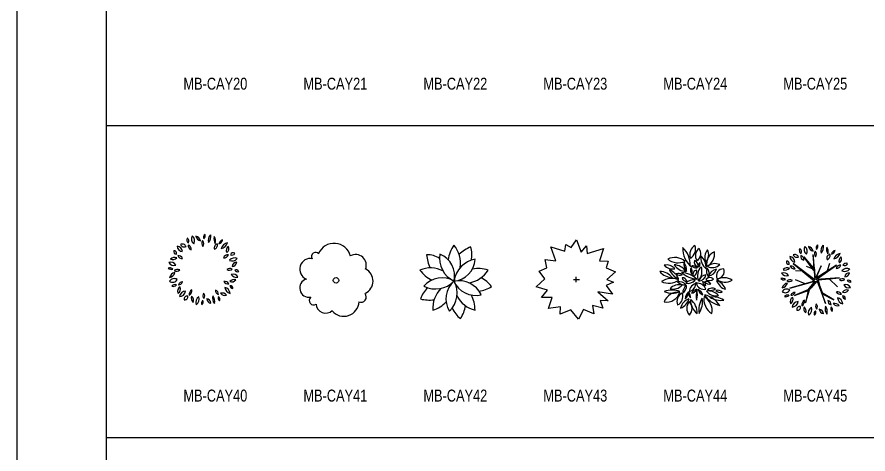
# Model space of a CAD drawing. Header units: millimetres. Extents: x 21129 to 2803301, y -510327 to 166837.
# Drawn here: x 218892 to 247403, y -129637 to -115012 of the extents above; entities that cross this region are included whole.
import ezdxf
from ezdxf.enums import TextEntityAlignment as Align

# ---------------------------------------------------------------- set-up
doc = ezdxf.new("R2010")
doc.units = ezdxf.units.MM
doc.layers.add('....01_TNT_A_DRAWING', color=7, linetype='Continuous')
doc.layers.add('....20_TNT_N_TEXT', color=9, linetype='Continuous')
doc.layers.add('....13_TNT_F_TREE', color=76, linetype='Continuous', transparency=0.5)
doc.styles.add('.TNT_A_TXT_3_NOTE', font='uromans.shx', dxfattribs={"width": 0.8})

# ---------------------------------------------------------------- blocks, each defined once
blk = doc.blocks.new('.TNT_KHUNG LAYOUT_2')
at = {"color": 250}
blk.add_lwpolyline([(0, 327), (450, 327), (450, 0), (0, 0)], close=True, dxfattribs=at)
at = {"color": 14}
blk.add_lwpolyline([(15, 312), (435, 312), (435, 15), (15, 15)], close=True, dxfattribs=at)
blk = doc.blocks.new('mb-cay40')
at = {"color": 0, "linetype": 'ByBlock'}
for centre, radius, start, end in [((-427, 694), 54.1, 146.8151, 244.0193), ((-496, 675), 54.1, 326.8151, 64.0193), ((-300, 710), 100, 149.4737, 231.7586), ((-448, 683), 100, 329.4737, 51.7586), ((-231, 779), 98.1, 192.306, 259.6849), ((-344, 662), 98.1, 12.306, 79.6849), ((-136, 737), 62.9, 125.4093, 202.7101), ((-231, 764), 62.9, 305.4093, 22.7101), ((16, 684), 137, 133.8117, 194.3077), ((-211, 749), 137, 313.8117, 14.3077), ((113, 711), 137, 163.4642, 212.7906), ((-134, 676), 137, 343.4642, 32.7906), ((-542, 597), 98.1, 183.3189, 263.1904), ((-651, 494), 98.1, 3.3189, 83.1904), ((-554, 556), 69.9, 25.4537, 116.6852), ((-522, 648), 69.9, 205.4537, 296.6852), ((-390, 597), 66.9, 168.8066, 257.6391), ((-470, 545), 66.9, 348.8066, 77.6391), ((-148, 638), 79.7, 145.5248, 220.8327), ((-273, 631), 79.7, 325.5248, 40.8327), ((49, 562), 68.8, 103.8914, 198.9039), ((-33, 607), 68.8, 283.8914, 18.9039), ((138, 616), 80.6, 104.1004, 168.465), ((40, 710), 80.6, 284.1004, 348.465), ((230, 506), 141, 100.3005, 160.4476), ((72, 692), 141, 280.3005, 340.4476), ((260, 521), 76.9, 122.5817, 207.18), ((150, 551), 76.9, 302.5817, 27.18), ((-654, 503), 44.2, 163.4933, 274.4697), ((-693, 471), 44.2, 343.4933, 94.4697), ((-620, 357), 75.8, 22.5723, 98.3335), ((-561, 461), 75.8, 202.5723, 278.3335), ((213, 369), 79.6, 86.0282, 161.3698), ((143, 474), 79.6, 266.0282, 341.3698), ((300, 426), 53.5, 59.9815, 155.6676), ((278, 494), 53.5, 239.9815, 335.6676), ((-743, 226), 96, 30.9482, 110.5784), ((-695, 365), 96, 210.9482, 290.5784), ((-680, 301), 102, 69.7201, 135.6489), ((-718, 468), 102, 249.7201, 315.6489), ((320, 284), 110, 64.7353, 140.5781), ((282, 453), 110, 244.7353, 320.5781), ((359, 242), 79.1, 90.2529, 173.5221), ((280, 330), 79.1, 270.2529, 353.5221), ((-767, 152), 75.6, 44.2576, 108.5927), ((-736, 277), 75.6, 224.2576, 288.5927), ((-787, 176), 111, 280.8762, 345.4479), ((-659, 40), 111, 100.8762, 165.4479), ((-638, 119), 83.9, 60.5095, 129.292), ((-649, 257), 83.9, 240.5095, 309.292), ((243, 141), 78, 58.8748, 131.2135), ((232, 267), 78, 238.8748, 311.2135), ((344, 142), 53.6, 28.1981, 112.1918), ((371, 217), 53.6, 208.1981, 292.1918), ((-690, -39), 87.4, 54.9745, 151.3792), ((-716, 74), 87.4, 234.9745, 331.3792), ((159, -75), 77.3, 28.8072, 103.9199), ((208, 37), 77.3, 208.8072, 283.9199), ((314, -59), 90.4, 71.3712, 141.7535), ((272, 83), 90.4, 251.3712, 321.7535), ((293, 25), 97.6, 29.1952, 106.7189), ((350, 166), 97.6, 209.1952, 286.7189), ((-675, -123), 70, 71.8192, 140.0818), ((-707, -12), 70, 251.8192, 320.0818), ((-557, -163), 78, 113.4753, 203.456), ((-660, -123), 78, 293.4753, 23.456), ((-617, 21), 75, 267.1724, 337.2365), ((-551, -83), 75, 87.1724, 157.2365), ((-342, -221), 95.9, 122.8873, 186.7253), ((-489, -152), 95.9, 302.8873, 6.7253), ((133, -213), 116, 6.5487, 76.8911), ((275, -87), 116, 186.5487, 256.8911), ((243, -118), 50.7, 359.2557, 87.6287), ((296, -68), 50.7, 179.2557, 267.6287), ((-605, -147), 107, 271.6328, 352.0268), ((-496, -269), 107, 91.6328, 172.0268), ((-473, -294), 49.3, 76.5419, 193.4774), ((-509, -257), 49.3, 256.5419, 13.4774), ((-314, -281), 91.1, 159.117, 230.3606), ((-457, -318), 91.1, 339.117, 50.3606), ((-220, -348), 109, 122.117, 201.7275), ((-379, -297), 109, 302.117, 21.7275), ((-133, -236), 75.4, 148.7877, 221.5977), ((-253, -247), 75.4, 328.7877, 41.5977), ((100, -278), 148, 165.2071, 218.3217), ((-159, -332), 148, 345.2071, 38.3217), ((-19, -211), 70.3, 353.65, 74.6514), ((70, -151), 70.3, 173.65, 254.6514), ((110, -276), 64.3, 156.7754, 231.288), ((11, -301), 64.3, 336.7754, 51.288), ((113, -290), 96.7, 38.6962, 106.2415), ((162, -137), 96.7, 218.6962, 286.2415), ((-170, -364), 62.5, 129.7475, 206.0709), ((-267, -343), 62.5, 309.7475, 26.0709), ((-160, -372), 84.6, 5.3196, 80.419), ((-61, -281), 84.6, 185.3196, 260.419)]:
    blk.add_arc(centre, radius, start, end, dxfattribs=at)
blk = doc.blocks.new('mb-cay41')
at = {"color": 0, "linetype": 'ByBlock'}
blk.add_circle((11, 19), 46.3, dxfattribs=at)
for centre, radius, start, end in [((-21, 353), 285, 14.7983, 156.4289), ((-328, 416), 71.3, 42.5339, 209.9755), ((339, 270), 180, 338.6496, 117.9524), ((-419, 205), 179, 77.6485, 248.1111), ((411, 7), 221, 294.564, 63.6867), ((-441, -109), 155, 106.9454, 280.4409), ((-364, -320), 74.1, 131.3383, 303.5811), ((433, -261), 85.9, 243.7352, 41.6978), ((-162, -368), 162, 184.9373, 312.6848), ((141, -324), 258, 220.6006, 356.2703)]:
    blk.add_arc(centre, radius, start, end, dxfattribs=at)
blk = doc.blocks.new('mb-cay42')
at = {"color": 0, "linetype": 'ByBlock'}
for centre, radius, start, end in [((377, 306), 500, 143.1301, 173.4932), ((-373, 306), 461, 351.1324, 40.6013), ((491, 2), 622, 112.2105, 133.3514), ((-110, 450), 387, 345.5086, 19.2476), ((140, 493), 622, 184.2105, 205.3514), ((-472, 60), 387, 57.5086, 91.2476), ((160, 390), 425, 170.7761, 244.5159), ((-404, 94), 392, 347.0447, 68.2473), ((399, -49), 425, 98.7761, 172.5159), ((-57, 396), 392, 275.0447, 356.2473), ((-416, -234), 461, 63.1324, 112.6013), ((-184, 479), 500, 215.1301, 245.4931), ((155, 432), 461, 279.1324, 328.6013), ((386, -282), 500, 71.1301, 101.4931), ((-224, -330), 392, 59.0447, 140.2473), ((-331, 299), 425, 242.7761, 316.5159), ((235, -289), 392, 131.0447, 212.2473), ((-396, -197), 425, 314.7761, 28.5159), ((55, -412), 425, 26.7761, 100.5159), ((338, 159), 392, 203.0447, 284.2473), ((132, -483), 622, 40.2105, 61.3514), ((-213, -404), 387, 129.5086, 163.2476), ((84, -442), 461, 135.1324, 184.6013), ((372, 226), 387, 273.5086, 307.2476), ((437, -31), 461, 207.1324, 256.6013), ((-170, -472), 500, 359.1301, 29.4932), ((-436, 311), 622, 256.2105, 277.3514), ((-523, -2), 500, 287.1301, 317.4932), ((-440, -292), 622, 328.2105, 349.3514), ((309, -302), 387, 201.5086, 235.2476)]:
    blk.add_arc(centre, radius, start, end, dxfattribs=at)
blk = doc.blocks.new('mb-cay43')
at = {"color": 0, "linetype": 'ByBlock'}
for p, q in [((-409, 580), (-177, 506)), ((-329, 348), (-409, 580)), ((-177, 506), (-160, 619)), ((-160, 619), (-70, 567)), ((-70, 567), (20, 695)), ((20, 695), (97, 491)), ((97, 491), (190, 594)), ((190, 594), (201, 466)), ((201, 466), (474, 552)), ((474, 552), (407, 347)), ((-505, 367), (-329, 348)), ((-475, 226), (-505, 367)), ((407, 347), (550, 340)), ((550, 340), (518, 229)), ((-604, 170), (-475, 226)), ((-509, 46), (-604, 170)), ((518, 229), (674, 161)), ((674, 161), (530, 32)), ((-657, -92), (-509, 46)), ((-32, 31), (71, 31)), ((13, -14), (13, 80)), ((530, 32), (639, -14)), ((-468, -148), (-657, -92)), ((639, -14), (518, -66)), ((518, -66), (622, -211)), ((-564, -266), (-468, -148)), ((-390, -269), (-564, -266)), ((-451, -450), (-390, -269)), ((375, -171), (550, -324)), ((622, -211), (375, -171)), ((-249, -423), (-451, -450)), ((-252, -549), (-249, -423)), ((288, -401), (311, -540)), ((459, -444), (288, -401)), ((416, -320), (459, -444)), ((550, -324), (416, -320)), ((-75, -473), (-252, -549)), ((52, -631), (-75, -473)), ((137, -471), (52, -631)), ((311, -540), (137, -471))]:
    blk.add_line(p, q, dxfattribs=at)
blk = doc.blocks.new('MB-CAY45')
at = {"color": 0, "linetype": 'ByBlock'}
for p, q in [((-42, 449), (-8, 27)), ((4, 56), (-34, 432)), ((-34, 432), (-25, 184)), ((-8, 27), (-371, 298)), ((-371, 298), (-13, 7)), ((-25, 184), (-193, 411)), ((-193, 411), (-8, 197)), ((207, 186), (244, 308)), ((-214, 173), (-329, 180)), ((-8, 197), (-145, 252)), ((96, 260), (4, 56)), ((13, 35), (355, 271)), ((355, 271), (17, 56)), ((17, 56), (96, 260)), ((-13, 7), (-429, -110)), ((-429, -110), (-8, 7)), ((-170, -41), (-329, 27)), ((-8, 7), (-125, -142)), ((-97, -138), (0, 3)), ((0, 3), (-70, -114)), ((-70, -114), (34, 3)), ((404, 60), (13, 35)), ((34, 3), (172, -369)), ((172, -369), (38, 22)), ((38, 22), (125, -214)), ((51, 27), (404, 60)), ((104, -186), (51, 27)), ((232, 45), (373, -89)), ((-125, -142), (-346, -235)), ((-162, -360), (-97, -138)), ((-346, -235), (-117, -151)), ((-117, -151), (-162, -360)), ((313, -307), (104, -186)), ((125, -214), (313, -307))]:
    blk.add_line(p, q, dxfattribs=at)
for centre, radius, start, end in [((-87, 536), 100, 149.4737, 231.7586), ((-236, 508), 100, 329.4737, 51.7586), ((-132, 488), 98.1, 12.306, 79.6849), ((-18, 605), 98.1, 192.306, 259.6849), ((76, 562), 62.9, 125.4093, 202.7101), ((-18, 589), 62.9, 305.4093, 22.7101), ((229, 510), 137, 133.8117, 194.3077), ((2, 575), 137, 313.8117, 14.3077), ((325, 537), 137, 163.4642, 212.7906), ((78, 502), 137, 343.4642, 32.7906), ((-342, 381), 69.9, 25.4537, 116.6852), ((-310, 474), 69.9, 205.4537, 296.6852), ((-215, 519), 54.1, 146.8151, 244.0193), ((-284, 500), 54.1, 326.8151, 64.0193), ((-178, 423), 66.9, 168.8066, 257.6391), ((-258, 370), 66.9, 348.8066, 77.6391), ((65, 463), 79.7, 145.5248, 220.8327), ((-61, 456), 79.7, 325.5248, 40.8327), ((261, 388), 68.8, 103.8914, 198.9039), ((180, 432), 68.8, 283.8914, 18.9039), ((252, 535), 80.6, 284.1004, 348.465), ((351, 441), 80.6, 104.1004, 168.465), ((284, 518), 141, 280.3005, 340.4476), ((443, 332), 141, 100.3005, 160.4476), ((-441, 328), 44.2, 163.4933, 274.4697), ((-480, 297), 44.2, 343.4933, 94.4697), ((-439, 319), 98.1, 3.3189, 83.1904), ((-329, 422), 98.1, 183.3189, 263.1904), ((472, 346), 76.9, 122.5817, 207.18), ((362, 376), 76.9, 302.5817, 27.18), ((512, 252), 53.5, 59.9815, 155.6676), ((490, 320), 53.5, 239.9815, 335.6676), ((-531, 51), 96, 30.9482, 110.5784), ((-468, 127), 102, 69.7201, 135.6489), ((-505, 293), 102, 249.7201, 315.6489), ((-408, 182), 75.8, 22.5723, 98.3335), ((-349, 286), 75.8, 202.5723, 278.3335), ((355, 299), 79.6, 266.0282, 341.3698), ((425, 194), 79.6, 86.0282, 161.3698), ((532, 109), 110, 64.7353, 140.5781), ((494, 279), 110, 244.7353, 320.5781), ((493, 156), 79.1, 270.2529, 353.5221), ((572, 68), 79.1, 90.2529, 173.5221), ((-554, -22), 75.6, 44.2576, 108.5927), ((-524, 102), 75.6, 224.2576, 288.5927), ((-483, 191), 96, 210.9482, 290.5784), ((-425, -56), 83.9, 60.5095, 129.292), ((-437, 82), 83.9, 240.5095, 309.292), ((455, -33), 78, 58.8748, 131.2135), ((444, 92), 78, 238.8748, 311.2135), ((556, -32), 53.6, 28.1981, 112.1918), ((583, 42), 53.6, 208.1981, 292.1918), ((-447, -135), 111, 100.8762, 165.4479), ((-575, 2), 111, 280.8762, 345.4479), ((-477, -214), 87.4, 54.9745, 151.3792), ((-504, -100), 87.4, 234.9745, 331.3792), ((505, -149), 97.6, 29.1952, 106.7189), ((562, -8), 97.6, 209.1952, 286.7189), ((-463, -298), 70, 71.8192, 140.0818), ((-494, -186), 70, 251.8192, 320.0818), ((-345, -338), 78, 113.4753, 203.456), ((-447, -297), 78, 293.4753, 23.456), ((-339, -257), 75, 87.1724, 157.2365), ((-405, -154), 75, 267.1724, 337.2365), ((371, -250), 77.3, 28.8072, 103.9199), ((420, -137), 77.3, 208.8072, 283.9199), ((487, -261), 116, 186.5487, 256.8911), ((345, -387), 116, 6.5487, 76.8911), ((526, -233), 90.4, 71.3712, 141.7535), ((484, -92), 90.4, 251.3712, 321.7535), ((509, -243), 50.7, 179.2557, 267.6287), ((456, -293), 50.7, 359.2557, 87.6287), ((-284, -443), 107, 91.6328, 172.0268), ((-392, -322), 107, 271.6328, 352.0268), ((-261, -468), 49.3, 76.5419, 193.4774), ((-297, -432), 49.3, 256.5419, 13.4774), ((-130, -395), 95.9, 122.8873, 186.7253), ((-277, -326), 95.9, 302.8873, 6.7253), ((-102, -455), 91.1, 159.117, 230.3606), ((-245, -493), 91.1, 339.117, 50.3606), ((80, -411), 75.4, 148.7877, 221.5977), ((-41, -422), 75.4, 328.7877, 41.5977), ((312, -453), 148, 165.2071, 218.3217), ((53, -506), 148, 345.2071, 38.3217), ((282, -325), 70.3, 173.65, 254.6514), ((194, -385), 70.3, 353.65, 74.6514), ((323, -451), 64.3, 156.7754, 231.288), ((223, -476), 64.3, 336.7754, 51.288), ((326, -464), 96.7, 38.6962, 106.2415), ((374, -311), 96.7, 218.6962, 286.2415), ((-8, -523), 109, 122.117, 201.7275), ((-167, -471), 109, 302.117, 21.7275), ((42, -538), 62.5, 129.7475, 206.0709), ((-54, -518), 62.5, 309.7475, 26.0709), ((151, -455), 84.6, 185.3196, 260.419), ((53, -547), 84.6, 5.3196, 80.419)]:
    blk.add_arc(centre, radius, start, end, dxfattribs=at)
blk = doc.blocks.new('MB-CAY44')
at = {"color": 0, "linetype": 'ByBlock'}
for centre, radius, start, end in [((83, 452), 175, 120.4086, 200.4312), ((-170, 542), 175, 300.4086, 20.4312), ((153, 541), 365, 176.0096, 234.5768), ((-451, 290), 365, 356.0096, 49.186), ((144, 435), 143, 124.6008, 217.4658), ((-51, 466), 143, 304.6008, 37.4658), ((345, 409), 255, 175.2839, 229.9285), ((-73, 235), 255, 355.2839, 49.9285), ((351, 405), 192, 138.8969, 205.4069), ((33, 449), 192, 318.8969, 25.4069), ((415, 293), 226, 114.4303, 189.807), ((98, 460), 226, 294.4303, 9.807), ((-348, 127), 274, 49.8506, 114.6719), ((-286, 586), 274, 229.8506, 294.6719), ((20, 293), 210, 172.8778, 216.4562), ((-355, 189), 210, 354.4977, 38.0761), ((72, 323), 89.3, 161.8817, 249.7301), ((-44, 267), 89.3, 341.8817, 69.7301), ((126, 263), 74, 131.0823, 198.427), ((7, 295), 74, 311.0823, 18.427), ((334, 108), 191, 66.1459, 133.4318), ((-373, 353), 290, 219.7488, 267.8702), ((-606, -122), 290, 39.7488, 87.8702), ((-482, 89), 187, 42.1437, 101.6667), ((-382, 397), 187, 222.1437, 281.6667), ((-188, 287), 260, 201.3015, 248.66), ((-525, -49), 260, 21.3015, 68.66), ((-362, 35), 244, 32.8184, 88.3343), ((-150, 411), 244, 212.8184, 268.3343), ((-259, -268), 418, 46.9394, 85.8583), ((57, 455), 418, 226.9394, 265.8583), ((29, 188), 111, 158.2119, 216.9673), ((-163, 162), 111, 338.2119, 36.9673), ((-53, 140), 122, 47.1077, 93.2701), ((23, 350), 122, 227.1077, 273.2701), ((36, 113), 77.9, 102.1635, 198.3798), ((-54, 165), 77.9, 282.1635, 18.3798), ((268, 87), 233, 136.6356, 199.4278), ((-121, 169), 233, 316.6356, 19.4278), ((328, 171), 142, 159.261, 223.9723), ((91, 126), 142, 337.7122, 42.4235), ((282, 423), 191, 245.4893, 312.7752), ((381, 42), 164, 99.3324, 162.1699), ((198, 254), 164, 279.3324, 342.1699), ((470, 93), 118, 86.9965, 202.2058), ((367, 166), 118, 266.9965, 22.2058), ((-396, -246), 298, 66.2552, 125.0335), ((-444, 270), 298, 245.6693, 304.4476), ((-281, 49), 87.4, 47.3873, 115.7476), ((-259, 192), 87.4, 227.3873, 295.7476), ((-144, 78), 79.3, 190.523, 270.8605), ((-220, -16), 79.3, 10.523, 90.8605), ((-31, -142), 169, 80.1717, 138.3136), ((-128, 136), 169, 260.1717, 318.3136), ((42, 142), 139, 276.3902, 348.0721), ((196, -24), 139, 97.3883, 169.0703), ((245, -33), 98.1, 53.2772, 136.2565), ((233, 113), 98.1, 233.2772, 316.2565), ((482, -167), 230, 54.1936, 122.622), ((500, 218), 230, 232.0955, 300.5238), ((297, -202), 223, 18.5093, 74.2466), ((569, 84), 223, 198.5093, 254.2466), ((-273, -263), 207, 75.5726, 136.3385), ((-371, 80), 207, 255.5726, 316.3385), ((-277, -169), 166, 43.3367, 98.0592), ((-180, 109), 166, 223.3367, 278.0592), ((-57, -192), 154, 125.3547, 180.2444), ((-300, -67), 154, 305.3547, 0.2444), ((-138, -23), 150, 280.5964, 4.0524), ((52, -175), 150, 98.3256, 181.7816), ((47, -253), 124, 100.7404, 152.602), ((-81, -73), 124, 278.3028, 330.1644), ((310, -242), 299, 159.0434, 194.094), ((35, -180), 151, 18.7265, 98.5819), ((155, 18), 151, 198.7265, 278.5819), ((-264, -219), 299, 341.3279, 16.3785), ((190, -85), 153, 199.0975, 246.0922), ((-17, -275), 153, 19.0975, 66.0922), ((192, 4), 72.2, 184.751, 258.4779), ((106, -72), 72.2, 4.751, 78.4779), ((183, -99), 96.4, 36.6262, 104.0418), ((237, 52), 96.4, 216.6262, 284.0418), ((292, -262), 149, 71.397, 126.5601), ((251, 0), 149, 251.397, 306.5601), ((-389, -495), 350, 67.9577, 112.0423), ((-389, 154), 350, 247.9577, 292.0423), ((-291, -420), 241, 81.9405, 161.3964), ((-486, -104), 241, 261.9405, 341.3964), ((-149, -336), 159, 118.5878, 201.4707), ((-368, -251), 159, 296.5049, 19.3878), ((12, -306), 181, 133.9894, 174.6599), ((-289, -156), 181, 312.3809, 353.0513), ((-169, -251), 90.3, 346.6712, 51.5788), ((-20, -205), 90.3, 162.6051, 227.5126), ((414, -475), 356, 146.5506, 189.6063), ((-234, -338), 356, 326.5506, 9.6063), ((418, -300), 275, 169.9797, 239.5558), ((7, -489), 275, 349.7437, 59.3198), ((505, 13), 425, 214.8518, 256.8329), ((55, -637), 425, 33.7346, 75.7157), ((230, -357), 198, 37.9495, 102.0596), ((345, -42), 198, 217.9495, 282.0596), ((300, -597), 338, 57.8807, 99.8189), ((422, 22), 338, 237.8807, 279.8189), ((373, -246), 101, 42.1798, 106.9561), ((418, -81), 101, 222.1798, 286.9561), ((-331, -227), 234, 291.2499, 344.3738), ((-22, -507), 234, 111.2499, 164.3738), ((24, -450), 167, 137.2816, 222.7184), ((-222, -450), 167, 317.2816, 42.7184), ((189, -319), 268, 176.7146, 233.4855), ((-237, -519), 268, 356.7146, 53.4855)]:
    blk.add_arc(centre, radius, start, end, dxfattribs=at)

msp = doc.modelspace()

# ---------------------------------------------------------------- linework, layer by layer
at = {"layer": '....13_TNT_F_TREE'}
for p, q in [((221892.4, -118642.9), (305892.4, -118642.9)), ((221892.4, -129082.9), (305292.4, -129082.9))]:
    msp.add_line(p, q, dxfattribs=at)

# ---------------------------------------------------------------- block references
at = {"layer": '....01_TNT_A_DRAWING', "xscale": 200, "yscale": 200, "zscale": 200}
msp.add_blockref('.TNT_KHUNG LAYOUT_2', (218892.4, -163162.9), dxfattribs=at)
at = {"layer": '....13_TNT_F_TREE', "xscale": 2, "yscale": 2, "zscale": 2}
for name, p in [('mb-cay40', (225537.6, -123862.9)), ('mb-cay41', (229557.6, -123862.9)), ('mb-cay43', (237597.6, -123862.9)), ('mb-cay42', (233577.6, -123862.9)), ('MB-CAY44', (241617.6, -123862.9)), ('MB-CAY45', (245637.6, -123862.9))]:
    msp.add_blockref(name, p, dxfattribs=at)

# ---------------------------------------------------------------- texts
at = {"layer": '....20_TNT_N_TEXT', "style": '.TNT_A_TXT_3_NOTE', "width": 0.8}
for s, p in [('MB-CAY20', (225537.6, -117442.9)), ('MB-CAY21', (229557.6, -117442.9)), ('MB-CAY22', (233577.6, -117442.9)), ('MB-CAY23', (237597.6, -117442.9)), ('MB-CAY24', (241617.6, -117442.9)), ('MB-CAY25', (245637.6, -117442.9)), ('MB-CAY40', (225537.6, -127882.6)), ('MB-CAY41', (229557.6, -127882.6)), ('MB-CAY42', (233577.6, -127882.6)), ('MB-CAY43', (237597.6, -127882.6)), ('MB-CAY44', (241617.6, -127882.6)), ('MB-CAY45', (245637.6, -127882.6))]:
    msp.add_text(s, height=400, dxfattribs=at).set_placement(p, align=Align.CENTER)

doc.saveas('drawing.dxf')
